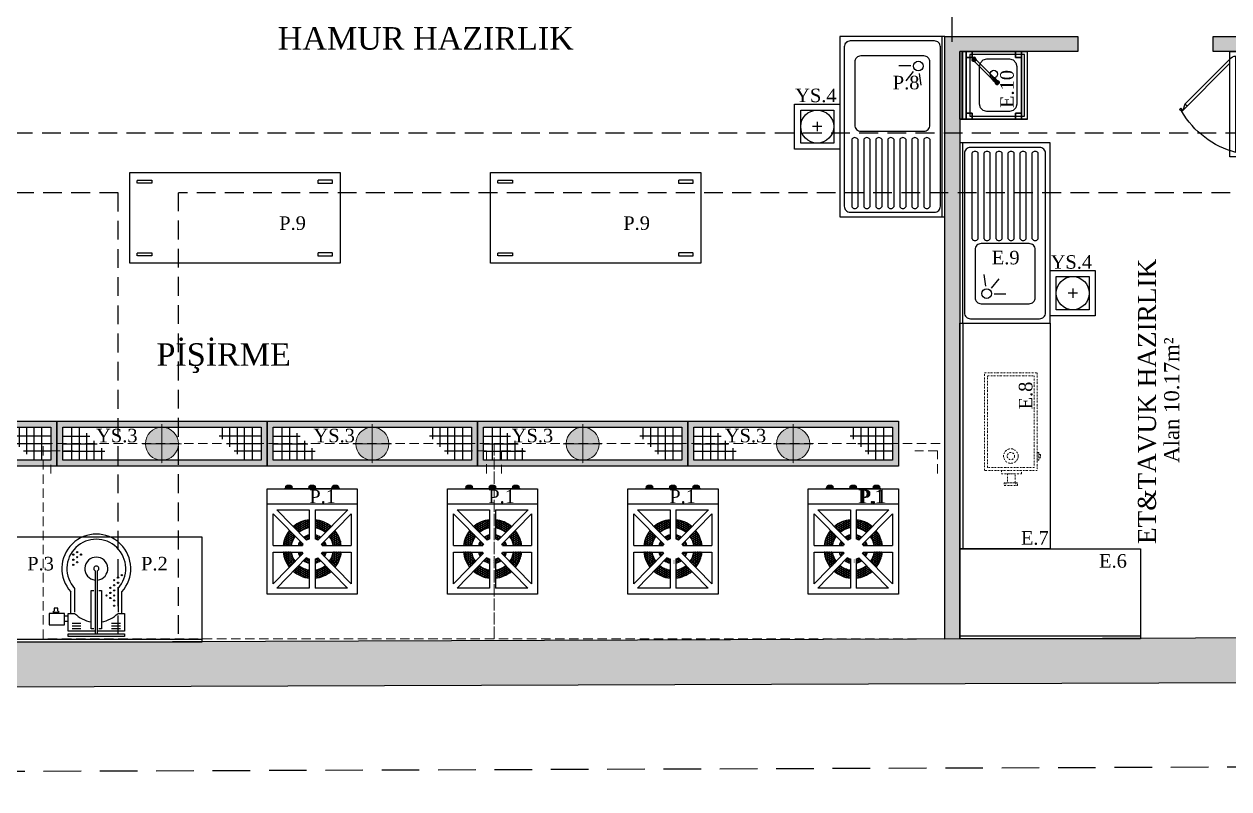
# Model space of a CAD drawing. Header units: millimetres. Extents: x -29311 to -3405, y 28913 to 42880.
# Drawn here: x -15481 to -14679, y 39221 to 39730 of the extents above; entities that cross this region are included whole.
import ezdxf
from ezdxf.enums import TextEntityAlignment as Align

# ---------------------------------------------------------------- set-up
doc = ezdxf.new("R2010")
doc.units = ezdxf.units.MM
for name, pattern in [('( Hidden )', [0.375, 0.25, -0.125]), ('DASHDOTX2', [2, 1, -0.5, 0, -0.5]), ('DASHED2', [0.375, 0.25, -0.125]), ('HIDDEN', [0.375, 0.25, -0.125])]:
    doc.linetypes.add(name, pattern=pattern)
for name, color, linetype in [('A-BA', 1, 'Continuous'), ('A-BA-HIDDEN', 136, 'HIDDEN'), ('A-MERDIVEN', 125, 'Continuous'), ('A-MK-SUZGEC', 126, 'Continuous'), ('A-YAZI', 136, 'Continuous'), ('Duvar-150 cm', 8, 'Continuous'), ('Duvar-200 cm', 7, 'Continuous'), ('Kıtc-002 Çizgi', 7, 'Continuous'), ('vaz_bina2', 161, 'Continuous')]:
    doc.layers.add(name, color=color, linetype=linetype)
for name, color, linetype, lineweight in [('DVL-C', 7, 'DASHDOTX2', 20), ('GRC-Ekipman', 4, 'Continuous', 25), ('tarama-betonarme', 252, 'Continuous', 13), ('TES_SU', 150, 'Continuous', 25), ('yerizg-a', 7, 'Continuous', 15), ('yerizg-b', 7, 'Continuous', 9)]:
    doc.layers.add(name, color=color, linetype=linetype, lineweight=lineweight)
doc.styles.add('YAZ-50', font='times.ttf', dxfattribs={"width": 0.9})
pattern_1 = [(0, (863.9996, -4927.1813), (0, 0.6599112), [0.381, -0.762]), (120, (863.9996, -4927.1813), (-0.5714998634, -0.3299556), [0.381, -0.762]), (60, (864.3806, -4927.1813), (-0.5714998634, 0.3299556), [0.381, -0.762])]
pattern_2 = [(0, (1426.2737, -5386.25986), (0, 0.6599112), [0.381, -0.762]), (120, (1426.2737, -5386.25986), (-0.5714998634, -0.3299556), [0.381, -0.762]), (60, (1426.6547, -5386.25986), (-0.5714998634, 0.3299556), [0.381, -0.762])]
pattern_3 = [(0, (1717.6897, -4372.8711), (0, 0.6599112), [0.381, -0.762]), (120, (1717.6897, -4372.8711), (-0.5714998634, -0.3299556), [0.381, -0.762]), (60, (1718.0707, -4372.8711), (-0.5714998634, 0.3299556), [0.381, -0.762])]

# ---------------------------------------------------------------- blocks, each defined once
blk = doc.blocks.new('ghggfhh')
at = {"color": 7}
blk.add_lwpolyline([(1188.71, 1333.35), (1193.71, 1333.35), (1193.71, 1333.87), (1188.71, 1333.87)], close=True, dxfattribs=at)
blk.add_lwpolyline([(1188.71, 1333), (1189.21, 1332.53), (1189.21, 1332.51, 0.414214), (1190.21, 1331.51), (1192.21, 1331.51, 0.414214), (1193.21, 1332.51), (1193.21, 1332.53), (1193.71, 1333)], format="xyb", dxfattribs=at)
for points in [[(1188.71, 1333), (1190.71, 1333)], [(1189.35, 1332.74), (1193.07, 1332.74)], [(1189.46, 1332.51), (1192.96, 1332.51)], [(1189.5, 1332.27), (1192.92, 1332.27)], [(1189.62, 1332.04), (1192.79, 1332.04)], [(1189.97, 1331.8), (1192.45, 1331.8)], [(1190.71, 1333.35), (1190.71, 1333)], [(1191.71, 1333.35), (1191.71, 1333)], [(1191.71, 1333), (1193.71, 1333)]]:
    blk.add_lwpolyline(points, dxfattribs=at)
blk = doc.blocks.new('OCAK-60X7X60')
h = blk.add_hatch()
h.set_pattern_fill('HEX', scale=0.12, style=0)
h.set_pattern_definition(pattern_1)
h.paths.add_polyline_path([(93930.84, 14924.61, -0.15121), (93941.46, 14929.1), (93941.46, 14923.68, 0.134245), (93934.61, 14920.75)])
h = blk.add_hatch()
h.set_pattern_fill('HEX', scale=0.12, style=0)
h.set_pattern_definition(pattern_3)
edge = h.paths.add_edge_path()
edge.add_line((93956.07, 14924.52), (93952.29, 14920.66))
edge.add_arc((93943.4, 14909.7), 14.11, 410.94088, 442.11002)
edge.add_line((93945.33, 14923.68), (93945.33, 14929.1))
edge.add_arc((93943.4, 14909.7), 19.5, 409.45939, 444.29774, ccw=False)
h = blk.add_hatch()
h.set_pattern_fill('HEX', scale=0.12, style=0)
h.set_pattern_definition(pattern_3)
edge = h.paths.add_edge_path()
edge.add_line((93929.45, 14911.86), (93924.02, 14911.86))
edge.add_arc((93943.4, 14909.7), 19.5, 501.04714, 533.6313, ccw=False)
edge.add_line((93928.23, 14921.96), (93932.04, 14918.08))
edge.add_arc((93943.4, 14909.7), 14.11, 503.58288, 531.18457)
edge = h.paths.add_edge_path()
edge.add_line((93924.04, 14907.37), (93929.48, 14907.37))
edge.add_arc((93943.4, 14909.7), 14.11, 189.50606, 216.95366)
edge.add_line((93932.12, 14901.21), (93928.3, 14897.35))
edge.add_arc((93943.4, 14909.7), 19.5, 186.86552, 219.26748, ccw=False)
h = blk.add_hatch()
h.set_pattern_fill('HEX', scale=0.12, style=0)
h.set_pattern_definition(pattern_2)
edge = h.paths.add_edge_path()
edge.add_line((93942.46, 14916.58), (93942.46, 14919.25))
edge.add_arc((93943.4, 14909.7), 9.6, 453.58332, 455.60422, ccw=False)
edge.add_line((93942.8, 14919.28), (93942.8, 14916.62))
edge.add_arc((93943.4, 14909.7), 6.95, 454.95355, 457.75393)
edge = h.paths.add_edge_path()
edge.add_line((93939.68, 14915.57), (93937.79, 14917.49))
edge.add_arc((93943.4, 14909.7), 9.6, 461.64358, 485.69926, ccw=False)
edge.add_line((93941.46, 14919.1), (93941.46, 14916.37))
edge.add_arc((93943.4, 14909.7), 6.95, 466.19054, 482.36172)
h = blk.add_hatch()
h.set_pattern_fill('HEX', scale=0.12, style=0)
h.set_pattern_definition(pattern_2)
edge = h.paths.add_edge_path()
edge.add_line((93949.11, 14917.41), (93947.23, 14915.49))
edge.add_arc((93943.4, 14909.7), 6.95, 416.51285, 433.80946)
edge.add_line((93945.33, 14916.37), (93945.33, 14919.1))
edge.add_arc((93943.4, 14909.7), 9.6, 413.47217, 438.35642, ccw=False)
h = blk.add_hatch()
h.set_pattern_fill('HEX', scale=0.12, style=0)
h.set_pattern_definition(pattern_3)
edge = h.paths.add_edge_path()
edge.add_line((93962.78, 14911.86), (93957.34, 14911.86))
edge.add_arc((93943.4, 14909.7), 14.11, 368.81543, 396.41712)
edge.add_line((93954.75, 14918.08), (93958.56, 14921.96))
edge.add_arc((93943.4, 14909.7), 19.5, 366.3687, 398.95286, ccw=False)
edge = h.paths.add_edge_path()
edge.add_line((93957.32, 14907.37), (93962.76, 14907.37))
edge.add_arc((93943.4, 14909.7), 19.5, 320.73252, 353.13448, ccw=False)
edge.add_line((93958.49, 14897.35), (93954.67, 14901.21))
edge.add_arc((93943.4, 14909.7), 14.11, 323.04634, 350.49394)
h = blk.add_hatch()
h.set_pattern_fill('HEX', scale=0.12, style=0)
h.set_pattern_definition(pattern_2)
edge = h.paths.add_edge_path()
edge.add_line((93936.79, 14911.86), (93934.04, 14911.86))
edge.add_arc((93943.4, 14909.7), 9.6, 507.9452, 526.9784, ccw=False)
edge.add_line((93935.26, 14914.79), (93937.19, 14912.82))
edge.add_arc((93943.4, 14909.7), 6.95, 513.25863, 521.86283)
edge = h.paths.add_edge_path()
edge.add_line((93934.08, 14907.37), (93936.85, 14907.37))
edge.add_arc((93943.4, 14909.7), 6.95, 199.60081, 208.15757)
edge.add_line((93937.27, 14906.42), (93935.34, 14904.47))
edge.add_arc((93943.4, 14909.7), 9.6, 194.0527, 212.98008, ccw=False)
h = blk.add_hatch()
h.set_pattern_fill('HEX', scale=0.12, style=0)
h.set_pattern_definition(pattern_2)
edge = h.paths.add_edge_path()
edge.add_line((93952.75, 14911.86), (93950, 14911.86))
edge.add_arc((93943.4, 14909.7), 6.95, 378.13717, 386.74137)
edge.add_line((93949.6, 14912.82), (93951.53, 14914.79))
edge.add_arc((93943.4, 14909.7), 9.6, 373.0216, 392.0548, ccw=False)
edge = h.paths.add_edge_path()
edge.add_line((93949.94, 14907.37), (93952.71, 14907.37))
edge.add_arc((93943.4, 14909.7), 9.6, 327.01992, 345.9473, ccw=False)
edge.add_line((93951.45, 14904.47), (93949.52, 14906.42))
edge.add_arc((93943.4, 14909.7), 6.95, 331.84243, 340.39919)
h = blk.add_hatch()
h.set_pattern_fill('HEX', scale=0.12, style=0)
h.set_pattern_definition(pattern_1)
h.paths.add_polyline_path([(93939.7, 14903.81, 0.069711), (93941.46, 14903.02), (93941.46, 14900.29, -0.105116), (93937.8, 14901.9)])
h = blk.add_hatch()
h.set_pattern_fill('HEX', scale=0.12, style=0)
h.set_pattern_definition(pattern_2)
edge = h.paths.add_edge_path()
edge.add_line((93945.33, 14900.29), (93945.33, 14903.02))
edge.add_arc((93943.4, 14909.7), 6.95, 286.19054, 302.14124)
edge.add_line((93947.09, 14903.81), (93948.99, 14901.9))
edge.add_arc((93943.4, 14909.7), 9.6, 281.64358, 305.64632, ccw=False)
h = blk.add_hatch()
h.set_pattern_fill('HEX', scale=0.12, style=0)
h.set_pattern_definition(pattern_3)
edge = h.paths.add_edge_path()
edge.add_line((93930.79, 14894.82), (93934.6, 14898.66))
edge.add_arc((93943.4, 14909.7), 14.11, 231.44232, 262.11002)
edge.add_line((93941.46, 14895.72), (93941.46, 14890.29))
edge.add_arc((93943.4, 14909.7), 19.5, 229.74031, 264.29774, ccw=False)
h = blk.add_hatch()
h.set_pattern_fill('HEX', scale=0.12, style=0)
h.set_pattern_definition(pattern_3)
edge = h.paths.add_edge_path()
edge.add_line((93952.19, 14898.66), (93956, 14894.82))
edge.add_arc((93943.4, 14909.7), 19.5, 275.70226, 310.25969, ccw=False)
edge.add_line((93945.33, 14890.29), (93945.33, 14895.72))
edge.add_arc((93943.4, 14909.7), 14.11, 277.88998, 308.55768)
at = {"color": 7}
for p, q in [((93913.4, 14869.7), (93913.4, 14939.7)), ((93913.4, 14939.7), (93973.4, 14939.7)), ((93913.4, 14879.7), (93913.4, 14939.7)), ((93913.4, 14939.7), (93973.4, 14939.7)), ((93920.01, 14935.7), (93941.46, 14935.7)), ((93920.01, 14935.7), (93939.68, 14915.57)), ((93941.46, 14916.37), (93941.46, 14935.7)), ((93945.33, 14935.7), (93967.02, 14935.7)), ((93945.33, 14916.37), (93945.33, 14935.7)), ((93947.23, 14915.49), (93967.02, 14935.7)), ((93973.4, 14939.7), (93973.4, 14869.7)), ((93973.4, 14939.7), (93973.4, 14879.7)), ((93917.4, 14911.86), (93917.4, 14933)), ((93917.4, 14933), (93937.19, 14912.82)), ((93949.6, 14912.82), (93969.4, 14933)), ((93969.4, 14933), (93969.4, 14911.86)), ((93917.4, 14886.34), (93917.4, 14907.37)), ((93917.4, 14886.34), (93937.27, 14906.42)), ((93919.79, 14883.7), (93939.7, 14903.81)), ((93941.46, 14883.7), (93941.46, 14903.02)), ((93945.33, 14883.7), (93945.33, 14903.02)), ((93947.09, 14903.81), (93967, 14883.7)), ((93949.52, 14906.42), (93969.4, 14886.34)), ((93969.4, 14907.37), (93969.4, 14886.34)), ((93973.4, 14879.7), (93913.4, 14879.7)), ((93973.4, 14879.7), (93913.4, 14879.7)), ((93941.46, 14883.7), (93919.79, 14883.7)), ((93967, 14883.7), (93945.33, 14883.7))]:
    blk.add_line(p, q, dxfattribs=at)
blk.add_line((93930.45, 14869.7), (93956.45, 14869.7))
for points in [[(93936.79, 14911.86), (93917.4, 14911.86)], [(93969.4, 14911.86), (93950, 14911.86)], [(93936.85, 14907.37), (93917.4, 14907.37)], [(93969.4, 14907.37), (93949.94, 14907.37)], [(93973.4, 14869.7), (93913.4, 14869.7)]]:
    blk.add_lwpolyline(points, dxfattribs=at)
for radius, start, end in [(19.5, 95.70226, 130.09653), (19.5, 49.45939, 84.29774), (19.5, 141.04714, 173.6313), (14.11, 143.58288, 171.18457), (14.11, 97.88998, 128.47381), (9.6, 101.64358, 125.69926), (14.11, 50.94088, 82.11002), (9.6, 53.47217, 78.35642), (14.11, 8.81543, 36.41712), (19.5, 6.3687, 38.95286), (9.6, 147.9452, 166.9784), (6.95, 153.25863, 161.86283), (6.95, 153.25863, 161.86283), (6.95, 106.19054, 122.36172), (6.95, 106.19054, 122.36172), (6.95, 56.51285, 74.2519), (6.95, 56.51285, 73.80946), (6.95, 18.13717, 26.74137), (9.6, 13.0216, 32.0548), (19.5, 186.86552, 219.26748), (14.11, 189.50606, 216.95366), (9.6, 194.0527, 212.98008), (6.95, 199.60081, 208.15757), (6.95, 199.60081, 208.15757), (9.6, 234.35368, 258.35642), (6.95, 237.85876, 253.80946), (6.95, 237.85876, 253.80946), (6.95, 284.70978, 302.14124), (6.95, 286.19054, 302.14124), (9.6, 281.64358, 305.64632), (6.95, 331.84243, 340.39919), (9.6, 327.01992, 345.9473), (14.11, 323.04634, 350.49394), (19.5, 320.73252, 353.13448), (19.5, 229.74031, 264.29774), (14.11, 231.44232, 262.11002), (14.11, 277.88998, 308.55768), (19.5, 275.70226, 310.25969)]:
    blk.add_arc((93943.4, 14909.7), radius, start, end, dxfattribs=at)
at = {"color": 7, "xscale": -1}
for p in [(95119.16, 13535.82), (95134.66, 13535.82), (95150.16, 13535.82)]:
    blk.add_blockref('ghggfhh', p, dxfattribs=at)
blk = doc.blocks.new('Frenox Depo Tipi Dolpa Tek Kapı')
for p, q in [((70, 81), (0, 81)), ((0, 81), (0, 0)), ((70, 0), (70, 81)), ((0, 0), (70, 0))]:
    blk.add_line(p, q)
at = {"color": 251}
for p, q in [((67, 78), (3, 78)), ((3, 78), (3, 4)), ((67, 4), (67, 78)), ((3, 4), (67, 4))]:
    blk.add_line(p, q, dxfattribs=at)
at = {"color": 251, "linetype": 'Continuous'}
for p, q in [((2.95, 4), (67.05, 4)), ((62.22, 0), (30.17, -32.06)), ((65.05, 0), (35.11, -29.94)), ((30.17, -32.06), (31.58, -33.47)), ((35.11, -29.94), (30.87, -31.35)), ((30.87, -31.35), (32.29, -32.76)), ((33.7, -28.52), (35.11, -29.94)), ((32.29, -32.76), (31.58, -33.47))]:
    blk.add_line(p, q, dxfattribs=at)
for centre, radius, start, end in [((59.94, 18.71), 58.86, 194.47769, 239.61296), ((61.96, 4.05), 5.1, 307.40324, 359.46666)]:
    blk.add_arc(centre, radius, start, end, dxfattribs=at)
blk = doc.blocks.new('TEK EVY. SOL DAML.120-70')
at = {"color": 251}
for p, q in [((68.31, -10), (113.46, -10)), ((68.31, -14), (113.46, -14)), ((19.52, -22.71), (19.52, -30.6)), ((23.43, -21.05), (29.53, -26.06)), ((24.66, -17.24), (32.47, -16.13)), ((68.31, -18), (113.46, -18)), ((68.31, -22), (113.46, -22)), ((68.31, -26), (113.46, -26)), ((68.31, -30), (113.46, -30)), ((68.31, -34), (113.46, -34)), ((68.31, -38), (113.46, -38)), ((68.31, -42), (113.46, -42)), ((68.31, -46), (113.46, -46)), ((68.31, -50), (113.46, -50)), ((68.31, -54), (113.46, -54)), ((68.31, -58), (113.46, -58)), ((68.31, -62), (113.46, -62))]:
    blk.add_line(p, q, dxfattribs=at)
for points in [[(0, -70), (120, -70), (120, 0), (0, 0)], [(0, -2), (120, -2), (120, 0), (0, 0)]]:
    blk.add_lwpolyline(points, close=True)
blk.add_lwpolyline([(7, -67), (113, -67, 0.414214), (117, -63), (117, -7, 0.414214), (113, -3), (7, -3, 0.414214), (3, -7), (3, -63, 0.414214)], format="xyb", close=True)
blk.add_lwpolyline([(17, -60), (59, -60, 0.414214), (63, -56), (63, -14, 0.414214), (59, -10), (17, -10, 0.414214), (13, -14), (13, -56, 0.414214)], format="xyb", close=True, dxfattribs=at)
blk.add_circle((19.71, -17.74), 3.19, dxfattribs=at)
for centre, start, end in [((69.81, -12), 126.8699, 233.1301), ((111.96, -12), 306.8699, 53.1301), ((69.81, -20), 126.8699, 233.1301), ((111.96, -20), 306.8699, 53.1301), ((69.81, -28), 126.8699, 233.1301), ((111.96, -28), 306.8699, 53.1301), ((69.81, -36), 126.8699, 233.1301), ((111.96, -36), 306.8699, 53.1301), ((69.81, -44), 126.8699, 233.1301), ((111.96, -44), 306.8699, 53.1301), ((69.81, -52), 126.8699, 233.1301), ((111.96, -52), 306.8699, 53.1301), ((69.81, -60), 126.8699, 233.1301), ((111.96, -60), 306.8699, 53.1301)]:
    blk.add_arc(centre, 2.5, start, end, dxfattribs=at)
blk = doc.blocks.new('el yıkama')
for p, q in [((45, 0), (0, 0)), ((0, 0), (0, -45)), ((0, -45, 81), (0, 0, 81)), ((45, -45), (45, 0)), ((45, -45, 81), (45, 0, 81)), ((0, -1.5, 85), (0, -45, 85)), ((0, -2), (45, -2)), ((2, -6.5, 83), (2, -43, 83)), ((43, -6.5, 83), (2, -6.5, 83)), ((2, -6.5), (2, -43)), ((43, -6.5), (2, -6.5)), ((43, -43, 83), (43, -6.5, 83)), ((43, -43), (43, -6.5)), ((45, -1.5, 85), (45, -45, 85)), ((0, -45), (45, -45)), ((0, -45, 85), (0, -45, 81)), ((0, -45, 81), (45, -45, 81)), ((2, -43, 83), (43, -43, 83)), ((2, -43), (43, -43)), ((45, -45, 85), (45, -45, 81))]:
    blk.add_line(p, q)
at = {"color": 251}
for p, q in [((5, -17.9, 60), (5.67, -15.4, 60)), ((5, -17.9), (5.67, -15.4)), ((5.67, -15.4, 60), (7.5, -13.57, 60)), ((5.67, -15.4), (7.5, -13.57)), ((7.5, -13.57, 60), (10, -12.9, 60)), ((7.5, -13.57), (10, -12.9)), ((10, -12.9, 60), (35, -12.9, 60)), ((10, -12.9), (35, -12.9)), ((39.56, -8.26), (23.39, -24.43)), ((24.66, -25.7), (40.83, -9.53)), ((35, -12.9, 60), (37.5, -13.57, 60)), ((35, -12.9), (37.5, -13.57)), ((37.5, -13.57, 60), (39.33, -15.4, 60)), ((37.5, -13.57), (39.33, -15.4)), ((39.33, -15.4, 60), (40, -17.9, 60)), ((39.33, -15.4), (40, -17.9)), ((40.31, -8.26), (39.56, -8.26)), ((40.83, -8.78), (40.31, -8.26)), ((40.83, -9.53), (40.83, -8.78)), ((5, -32.9, 60), (5, -17.9, 60)), ((5, -32.9), (5, -17.9)), ((40, -17.9, 60), (40, -32.9, 60)), ((40, -17.9), (40, -32.9)), ((23.39, -24.43), (23.39, -25.17)), ((23.39, -25.17), (23.92, -25.7)), ((23.92, -25.7), (24.66, -25.7)), ((5.67, -35.4, 60), (5, -32.9, 60)), ((5.67, -35.4), (5, -32.9)), ((7.5, -37.23, 60), (5.67, -35.4, 60)), ((7.5, -37.23), (5.67, -35.4)), ((10, -37.9, 60), (7.5, -37.23, 60)), ((10, -37.9), (7.5, -37.23)), ((35, -37.9, 60), (10, -37.9, 60)), ((35, -37.9), (10, -37.9)), ((37.5, -37.23, 60), (35, -37.9, 60)), ((37.5, -37.23), (35, -37.9)), ((39.33, -35.4, 60), (37.5, -37.23, 60)), ((39.33, -35.4), (37.5, -37.23)), ((40, -32.9, 60), (39.33, -35.4, 60)), ((40, -32.9), (39.33, -35.4))]:
    blk.add_line(p, q, dxfattribs=at)
at = {"color": 251, "extrusion": (-0.612372, -0.612372, 0.5)}
for p, q in [((38.58, -9.24, 92.87), (38.32, -9.5, 92.22)), ((38.32, -9.5, 92.22), (38.5, -10.06, 91.77)), ((38.5, -10.06, 91.77), (39.03, -10.59, 91.77)), ((39.14, -9.42, 93.33), (38.58, -9.24, 92.87)), ((39.03, -10.59, 91.77), (39.59, -10.77, 92.22)), ((39.67, -9.95, 93.33), (39.14, -9.42, 93.33)), ((39.59, -10.77, 92.22), (39.85, -10.51, 92.87)), ((39.85, -10.51, 92.87), (39.67, -9.95, 93.33))]:
    blk.add_line(p, q, dxfattribs=at)
at = {"color": 251}
blk.add_circle((30, -22.5), 2.5, dxfattribs=at)
for points in [[(0, -1.5, 90), (45, -1.5, 90), (45, 0, 90), (0, 0, 90)], [(45, 0, 90), (0, 0, 90), (0, 0, 81), (45, 0, 81)], [(0, -1.5, 85), (45, -1.5, 85), (45, -1.5, 90), (0, -1.5, 90)], [(0, -37, 45), (0, -37, 81), (0, -8, 81), (0, -8, 45)], [(41, -4, 81), (41, -4, 45), (4, -4, 45), (4, -4, 81)], [(45, -37, 45), (45, -8, 45), (45, -8, 81), (45, -37, 81)], [(4, -41, 63), (41, -41, 63), (41, -41, 81), (4, -41, 81)], [(4, -41, 45), (41, -41, 45), (41, -41, 62.9), (4, -41, 62.9)]]:
    blk.add_3dface(points)
for points in [[(0, -8, 81), (0, -8, 45), (0, -4, 45), (0, -4, 81)], [(0, -8, 45), (0, -8, 45), (0, -8, 45), (0, -4, 45)], [(0, -4, 81), (0, -4, 45), (4, -4, 45), (4, -4, 81)], [(0, -4, 45), (0, -8, 45), (4, -8, 45), (4, -4, 45)], [(4, -4, 81), (4, -4, 81), (0, -4, 81)], [(4, -4, 81), (4, -8, 81), (0, -8, 81), (0, -4, 81)], [(4, -8, 81), (4, -8, 45), (0, -8, 45), (0, -8, 81)], [(4, -8, 45), (4, -8, 45), (0, -8, 45)], [(4, -4, 81), (4, -4, 45), (4, -4, 81)], [(4, -4, 45), (4, -8, 45), (4, -8, 81), (4, -4, 81)], [(39.29, -7.99, 85), (38.53, -8.75, 85), (38.81, -8.99, 88.99), (39.57, -8.23, 88.99)], [(40.33, -8.02, 85.09), (39.29, -7.99, 85), (39.57, -8.23, 88.99), (40.27, -8.25, 88.99)], [(41, -8, 81), (41, -8, 45), (41, -4, 45), (41, -4, 81)], [(41, -8, 45), (41, -8, 45), (41, -8, 45), (41, -4, 45)], [(41, -4, 81), (41, -4, 45), (45, -4, 45), (45, -4, 81)], [(41, -4, 45), (41, -8, 45), (45, -8, 45), (45, -4, 45)], [(45, -4, 81), (45, -4, 81), (41, -4, 81)], [(45, -4, 81), (45, -8, 81), (41, -8, 81), (41, -4, 81)], [(45, -8, 81), (45, -8, 45), (41, -8, 45), (41, -8, 81)], [(45, -8, 45), (45, -8, 45), (41, -8, 45)], [(45, -4, 81), (45, -4, 45), (45, -4, 81)], [(45, -4, 45), (45, -8, 45), (45, -8, 81), (45, -4, 81)], [(38.84, -8.98, 91.48), (38.32, -9.5, 92.22), (38.58, -9.24, 92.87), (39.3, -8.52, 91.86)], [(38.89, -9.67, 91.22), (38.5, -10.06, 91.77), (38.32, -9.5, 92.22), (38.84, -8.98, 91.48)], [(39.42, -10.2, 91.22), (39.03, -10.59, 91.77), (38.5, -10.06, 91.77), (38.89, -9.67, 91.22)], [(38.53, -8.75, 85), (38.54, -9.82, 85), (38.91, -9.45, 88.99), (38.81, -8.99, 88.99)], [(38.54, -9.82, 85), (39.3, -10.58, 85), (39.67, -10.21, 88.99), (38.91, -9.45, 88.99)], [(39.3, -8.52, 91.86), (39.99, -8.57, 92.12), (39.14, -9.42, 93.33), (38.58, -9.24, 92.87)], [(39.03, -8.78, 90.47), (38.84, -8.98, 91.48), (39.3, -8.52, 91.86), (39.56, -8.26, 90.47)], [(39.03, -9.53, 90.47), (38.89, -9.67, 91.22), (38.84, -8.98, 91.48), (39.03, -8.78, 90.47)], [(39.56, -10.06, 90.47), (39.42, -10.2, 91.22), (38.89, -9.67, 91.22), (39.03, -9.53, 90.47)], [(39.55, -8.27, 85.34), (39.02, -8.8, 85.34), (39.03, -8.78, 90.47), (39.56, -8.26, 90.47)], [(39.02, -8.8, 85.34), (39.03, -9.54, 85.01), (39.03, -9.53, 90.47), (39.03, -8.78, 90.47)], [(39.03, -9.54, 85.01), (39.55, -10.06, 85.01), (39.56, -10.06, 90.47), (39.03, -9.53, 90.47)], [(39.42, -10.2, 91.22), (40.11, -10.25, 91.48), (39.59, -10.77, 92.22), (39.03, -10.59, 91.77)], [(39.99, -8.57, 92.12), (40.52, -9.1, 92.12), (39.67, -9.95, 93.33), (39.14, -9.42, 93.33)], [(39.56, -8.26, 90.47), (40.31, -8.26, 90.47), (39.99, -8.57, 92.12), (39.3, -8.52, 91.86)], [(39.3, -10.58, 85), (40.37, -10.59, 85), (40.09, -10.27, 89), (39.67, -10.21, 88.99)], [(39.56, -10.06, 90.47), (40.31, -10.06, 90.47), (40.11, -10.25, 91.48), (39.42, -10.2, 91.22)], [(40.27, -8.29, 85.07), (39.55, -8.27, 85.34), (39.56, -8.26, 90.47), (40.31, -8.26, 90.47)], [(39.55, -10.06, 85.01), (40.29, -10.07, 85.34), (40.31, -10.06, 90.47), (39.56, -10.06, 90.47)], [(40.11, -10.25, 91.48), (40.57, -9.79, 91.86), (39.85, -10.51, 92.87), (39.59, -10.77, 92.22)], [(40.52, -9.1, 92.12), (40.57, -9.79, 91.86), (39.85, -10.51, 92.87), (39.67, -9.95, 93.33)], [(40.31, -8.26, 90.47), (40.83, -8.78, 90.47), (40.52, -9.1, 92.12), (39.99, -8.57, 92.12)], [(40.37, -10.59, 85), (41.12, -9.83, 85), (40.85, -9.51, 89), (40.09, -10.27, 89)], [(40.31, -10.06, 90.47), (40.83, -9.53, 90.47), (40.57, -9.79, 91.86), (40.11, -10.25, 91.48)], [(41.09, -8.78, 85.09), (40.33, -8.02, 85.09), (40.27, -8.25, 88.99), (40.84, -8.82, 88.99)], [(40.8, -8.82, 85.07), (40.27, -8.29, 85.07), (40.31, -8.26, 90.47), (40.83, -8.78, 90.47)], [(40.29, -10.07, 85.34), (40.82, -9.54, 85.34), (40.83, -9.53, 90.47), (40.31, -10.06, 90.47)], [(40.83, -8.78, 90.47), (40.83, -9.53, 90.47), (40.57, -9.79, 91.86), (40.52, -9.1, 92.12)], [(40.82, -9.54, 85.34), (40.8, -8.82, 85.07), (40.83, -8.78, 90.47), (40.83, -9.53, 90.47)], [(41.12, -9.83, 85), (41.09, -8.78, 85.09), (40.84, -8.82, 88.99), (40.85, -9.51, 89)], [(23.81, -23.63, 94.84), (23.12, -24.31, 94.84), (23.12, -24.31, 95.98), (23.81, -23.63, 95.98)], [(23.92, -23.9, 96.55), (23.81, -23.63, 95.98), (23.12, -24.31, 95.98), (23.39, -24.43, 96.55)], [(23.81, -23.63, 94.84), (23.92, -23.9, 94.4), (23.39, -24.43, 94.4), (23.12, -24.31, 94.84)], [(23.92, -23.9, 100.47), (23.39, -24.43, 100.47), (23.65, -24.16, 101.86), (24.11, -23.71, 101.48)], [(23.92, -23.9, 96.55), (23.39, -24.43, 96.55), (23.39, -24.43, 100.47), (23.92, -23.9, 100.47)], [(24.11, -23.71, 101.48), (23.65, -24.16, 101.86), (24.37, -23.45, 102.87), (24.64, -23.18, 102.22)], [(23.7, -24.86, 102.12), (23.65, -24.16, 101.86), (24.37, -23.45, 102.87), (24.56, -24.01, 103.33)], [(24.23, -25.39, 102.12), (23.7, -24.86, 102.12), (24.56, -24.01, 103.33), (25.09, -24.53, 103.33)], [(24.78, -23.63, 94.84), (23.81, -23.63, 94.84), (23.81, -23.63, 95.98), (24.78, -23.63, 95.98)], [(24.66, -23.9, 96.55), (24.78, -23.63, 95.98), (23.81, -23.63, 95.98), (23.92, -23.9, 96.55)], [(24.78, -23.63, 94.84), (24.66, -23.9, 94.4), (23.92, -23.9, 94.4), (23.81, -23.63, 94.84)], [(24.66, -23.9, 100.47), (23.92, -23.9, 100.47), (24.11, -23.71, 101.48), (24.81, -23.76, 101.22)], [(24.66, -23.9, 96.55), (23.92, -23.9, 96.55), (23.92, -23.9, 100.47), (24.66, -23.9, 100.47)], [(24.81, -23.76, 101.22), (24.11, -23.71, 101.48), (24.64, -23.18, 102.22), (25.2, -23.37, 101.77)], [(24.64, -23.18, 102.22), (24.37, -23.45, 102.87), (25.35, -22.47, 103.24), (25.35, -22.47, 102.5)], [(24.56, -24.01, 103.33), (24.37, -23.45, 102.87), (25.35, -22.47, 103.24), (25.73, -22.84, 103.77)], [(25.09, -24.53, 103.33), (24.56, -24.01, 103.33), (25.73, -22.84, 103.77), (26.25, -23.37, 103.77)], [(25.2, -23.37, 101.77), (24.64, -23.18, 102.22), (25.35, -22.47, 102.5), (25.73, -22.84, 101.97)], [(25.19, -24.43, 96.55), (25.46, -24.31, 95.98), (24.78, -23.63, 95.98), (24.66, -23.9, 96.55)], [(25.46, -24.31, 94.84), (25.19, -24.43, 94.4), (24.66, -23.9, 94.4), (24.78, -23.63, 94.84)], [(24.66, -23.9, 100.47), (24.81, -23.76, 101.22), (25.33, -24.28, 101.22), (25.19, -24.43, 100.47)], [(25.19, -24.43, 96.55), (24.66, -23.9, 96.55), (24.66, -23.9, 100.47), (25.19, -24.43, 100.47)], [(25.46, -24.31, 94.84), (24.78, -23.63, 94.84), (24.78, -23.63, 95.98), (25.46, -24.31, 95.98)], [(24.81, -23.76, 101.22), (25.2, -23.37, 101.77), (25.72, -23.9, 101.77), (25.33, -24.28, 101.22)], [(25.65, -24.72, 102.87), (25.09, -24.53, 103.33), (26.25, -23.37, 103.77), (26.63, -23.74, 103.24)], [(25.2, -23.37, 101.77), (25.73, -22.84, 101.97), (26.25, -23.37, 101.97), (25.72, -23.9, 101.77)], [(25.33, -24.28, 101.22), (25.72, -23.9, 101.77), (25.91, -24.46, 102.22), (25.38, -24.98, 101.48)], [(25.73, -22.84, 103.77), (25.35, -22.47, 103.24), (26.33, -21.49, 102.87), (26.89, -21.67, 103.33)], [(25.35, -22.47, 102.5), (25.35, -22.47, 103.24), (26.33, -21.49, 102.87), (26.07, -21.75, 102.22)], [(25.73, -22.84, 101.97), (25.35, -22.47, 102.5), (26.07, -21.75, 102.22), (26.26, -22.31, 101.77)], [(25.91, -24.46, 102.22), (26.63, -23.74, 102.5), (26.63, -23.74, 103.24), (25.65, -24.72, 102.87)], [(25.72, -23.9, 101.77), (26.25, -23.37, 101.97), (26.63, -23.74, 102.5), (25.91, -24.46, 102.22)], [(26.25, -23.37, 103.77), (25.73, -22.84, 103.77), (26.89, -21.67, 103.33), (27.42, -22.2, 103.33)], [(25.73, -22.84, 101.97), (26.26, -22.31, 101.77), (26.78, -22.84, 101.77), (26.25, -23.37, 101.97)], [(26.63, -23.74, 103.24), (26.25, -23.37, 103.77), (27.42, -22.2, 103.33), (27.61, -22.76, 102.87)], [(26.25, -23.37, 101.97), (26.78, -22.84, 101.77), (27.34, -23.02, 102.22), (26.63, -23.74, 102.5)], [(26.63, -23.74, 102.5), (27.34, -23.02, 102.22), (27.61, -22.76, 102.87), (26.63, -23.74, 103.24)], [(23.12, -24.31, 94.84), (23.12, -25.28, 94.84), (23.12, -25.28, 95.98), (23.12, -24.31, 95.98)], [(23.39, -24.43, 96.55), (23.12, -24.31, 95.98), (23.12, -25.28, 95.98), (23.39, -25.17, 96.55)], [(23.12, -24.31, 94.84), (23.39, -24.43, 94.4), (23.39, -25.17, 94.4), (23.12, -25.28, 94.84)], [(23.39, -25.17, 96.55), (23.12, -25.28, 95.98), (23.81, -25.97, 95.98), (23.92, -25.7, 96.55)], [(23.12, -25.28, 94.84), (23.39, -25.17, 94.4), (23.92, -25.7, 94.4), (23.81, -25.97, 94.84)], [(23.12, -25.28, 94.84), (23.81, -25.97, 94.84), (23.81, -25.97, 95.98), (23.12, -25.28, 95.98)], [(23.39, -25.17, 100.47), (23.39, -24.43, 100.47), (23.65, -24.16, 101.86), (23.7, -24.86, 102.12)], [(23.39, -24.43, 96.55), (23.39, -25.17, 96.55), (23.39, -25.17, 100.47), (23.39, -24.43, 100.47)], [(23.92, -25.7, 100.47), (23.39, -25.17, 100.47), (23.7, -24.86, 102.12), (24.23, -25.39, 102.12)], [(23.39, -25.17, 96.55), (23.92, -25.7, 96.55), (23.92, -25.7, 100.47), (23.39, -25.17, 100.47)], [(23.92, -25.7, 96.55), (23.81, -25.97, 95.98), (24.78, -25.97, 95.98), (24.66, -25.7, 96.55)], [(23.81, -25.97, 94.84), (23.92, -25.7, 94.4), (24.66, -25.7, 94.4), (24.78, -25.97, 94.84)], [(23.81, -25.97, 94.84), (24.78, -25.97, 94.84), (24.78, -25.97, 95.98), (23.81, -25.97, 95.98)], [(24.66, -25.7, 100.47), (23.92, -25.7, 100.47), (24.23, -25.39, 102.12), (24.93, -25.44, 101.86)], [(23.92, -25.7, 96.55), (24.66, -25.7, 96.55), (24.66, -25.7, 100.47), (23.92, -25.7, 100.47)], [(24.93, -25.44, 101.86), (24.23, -25.39, 102.12), (25.09, -24.53, 103.33), (25.65, -24.72, 102.87)], [(25.19, -25.17, 100.47), (25.38, -24.98, 101.48), (24.93, -25.44, 101.86), (24.66, -25.7, 100.47)], [(24.66, -25.7, 96.55), (25.19, -25.17, 96.55), (25.19, -25.17, 100.47), (24.66, -25.7, 100.47)], [(24.66, -25.7, 96.55), (24.78, -25.97, 95.98), (25.46, -25.28, 95.98), (25.19, -25.17, 96.55)], [(24.78, -25.97, 94.84), (24.66, -25.7, 94.4), (25.19, -25.17, 94.4), (25.46, -25.28, 94.84)], [(24.78, -25.97, 94.84), (25.46, -25.28, 94.84), (25.46, -25.28, 95.98), (24.78, -25.97, 95.98)], [(25.38, -24.98, 101.48), (25.91, -24.46, 102.22), (25.65, -24.72, 102.87), (24.93, -25.44, 101.86)], [(25.19, -24.43, 100.47), (25.33, -24.28, 101.22), (25.38, -24.98, 101.48), (25.19, -25.17, 100.47)], [(25.19, -25.17, 96.55), (25.46, -25.28, 95.98), (25.46, -24.31, 95.98), (25.19, -24.43, 96.55)], [(25.46, -25.28, 94.84), (25.19, -25.17, 94.4), (25.19, -24.43, 94.4), (25.46, -24.31, 94.84)], [(25.19, -25.17, 96.55), (25.19, -24.43, 96.55), (25.19, -24.43, 100.47), (25.19, -25.17, 100.47)], [(25.46, -25.28, 94.84), (25.46, -24.31, 94.84), (25.46, -24.31, 95.98), (25.46, -25.28, 95.98)], [(0, -41, 81), (0, -41, 45), (0, -37, 45), (0, -37, 81)], [(0, -41, 45), (0, -41, 45), (0, -41, 45), (0, -37, 45)], [(0, -37, 81), (0, -37, 45), (4, -37, 45), (4, -37, 81)], [(0, -37, 45), (0, -41, 45), (4, -41, 45), (4, -37, 45)], [(4, -37, 81), (4, -37, 81), (0, -37, 81)], [(4, -37, 81), (4, -41, 81), (0, -41, 81), (0, -37, 81)], [(4, -37, 81), (4, -37, 45), (4, -37, 81)], [(4, -37, 45), (4, -41, 45), (4, -41, 81), (4, -37, 81)], [(41, -41, 81), (41, -41, 45), (41, -37, 45), (41, -37, 81)], [(41, -41, 45), (41, -41, 45), (41, -41, 45), (41, -37, 45)], [(41, -37, 81), (41, -37, 45), (45, -37, 45), (45, -37, 81)], [(41, -37, 45), (41, -41, 45), (45, -41, 45), (45, -37, 45)], [(45, -37, 81), (45, -37, 81), (41, -37, 81)], [(45, -37, 81), (45, -41, 81), (41, -41, 81), (41, -37, 81)], [(45, -37, 81), (45, -37, 45), (45, -37, 81)], [(45, -37, 45), (45, -41, 45), (45, -41, 81), (45, -37, 81)], [(4, -41, 81), (4, -41, 45), (0, -41, 45), (0, -41, 81)], [(4, -41, 45), (4, -41, 45), (0, -41, 45)], [(45, -41, 81), (45, -41, 45), (41, -41, 45), (41, -41, 81)], [(45, -41, 45), (45, -41, 45), (41, -41, 45)]]:
    blk.add_3dface(points, dxfattribs=at)
blk = doc.blocks.new('tek evy.sağ daml.120-60')
at = {"color": 251}
for p, q in [((56.08, -8), (113.3, -8)), ((56.08, -12), (113.3, -12)), ((56.08, -16), (113.3, -16)), ((19.52, -22.71), (19.52, -30.6)), ((23.43, -21.05), (29.53, -26.06)), ((24.66, -17.24), (32.47, -16.13)), ((56.08, -20), (113.3, -20)), ((56.08, -24), (113.3, -24)), ((56.08, -28), (113.3, -28)), ((56.08, -32), (113.3, -32)), ((56.08, -36), (113.3, -36)), ((56.08, -40), (113.3, -40)), ((56.08, -44), (113.3, -44)), ((56.08, -48), (113.3, -48)), ((56.08, -52), (113.3, -52))]:
    blk.add_line(p, q, dxfattribs=at)
for points in [[(0, -2), (120, -2), (120, 0), (0, 0)], [(0, -60), (120, -60), (120, 0), (0, 0)]]:
    blk.add_lwpolyline(points, close=True)
blk.add_lwpolyline([(7, -57), (113, -57, 0.414214), (117, -53), (117, -7, 0.414214), (113, -3), (7, -3, 0.414214), (3, -7), (3, -53, 0.414214)], format="xyb", close=True)
blk.add_lwpolyline([(17, -50), (49, -50, 0.414214), (53, -46), (53, -14, 0.414214), (49, -10), (17, -10, 0.414214), (13, -14), (13, -46, 0.414214)], format="xyb", close=True, dxfattribs=at)
blk.add_circle((19.71, -17.74), 3.19, dxfattribs=at)
for centre, start, end in [((57.58, -10), 126.8699, 233.1301), ((111.8, -10), 306.8699, 53.1301), ((57.58, -18), 126.8699, 233.1301), ((111.8, -18), 306.8699, 53.1301), ((57.58, -26), 126.8699, 233.1301), ((111.8, -26), 306.8699, 53.1301), ((57.58, -34), 126.8699, 233.1301), ((111.8, -34), 306.8699, 53.1301), ((57.58, -42), 126.8699, 233.1301), ((111.8, -42), 306.8699, 53.1301), ((57.58, -50), 126.8699, 233.1301), ((111.8, -50), 306.8699, 53.1301)]:
    blk.add_arc(centre, 2.5, start, end, dxfattribs=at)
blk = doc.blocks.new('CTezg.150-60')
for p, q in [((-150, 0), (0, 0)), ((-150, -60), (-150, 0)), ((0, 0), (0, -60)), ((0, -2), (-150, -2)), ((0, -60), (-150, -60))]:
    blk.add_line(p, q)
blk = doc.blocks.new('et kıyma no 32')
for points in [[(0, 35), (65, 35), (65, 0), (0, 0)], [(2, 33), (63, 33), (63, 2), (2, 2)], [(52.97, 36.1), (58.08, 36.1), (58.08, 35), (52.97, 35)], [(54.48, 37.31), (56.58, 37.31), (56.58, 36.1), (54.48, 36.1)], [(73.22, 20.31), (67.25, 20.31), (67.25, 15.17), (73.22, 15.17)], [(75, 21.92), (73.22, 21.92), (73.22, 13.08), (75, 13.08)]]:
    blk.add_lwpolyline(points, close=True)
for points in [[(67.25, 24.57), (65, 24.57)], [(65, 11.23), (67.25, 11.23), (67.25, 24.57)], [(73.22, 20.79), (75, 20.79)], [(73.22, 14.21), (75, 14.21)]]:
    blk.add_lwpolyline(points)
for radius in [4.84, 2.42]:
    blk.add_circle((55.44, 17.5), radius)
blk = doc.blocks.new('Y-SIFON')
at = {"layer": 'yerizg-a', "color": 0, "linetype": 'Continuous'}
blk.add_circle((0, 0), 11, dxfattribs=at)
at = {"layer": 'yerizg-b', "color": 0, "linetype": 'DASHED2'}
for points in [[(0, 13), (0, -13)], [(-13, 0), (13, 0)]]:
    blk.add_lwpolyline(points, dxfattribs=at)
blk = doc.blocks.new('YS-140')
at = {"layer": 'TES_SU'}
h = blk.add_hatch(color=256, dxfattribs=at)
h.dxf.hatch_style = 1
h.paths.add_polyline_path([(93060.76, 14334.18), (93060.76, 14304.18), (93200.76, 14304.18), (93200.76, 14334.18)])
h.paths.add_polyline_path([(93064.76, 14330.18), (93196.76, 14330.18), (93196.76, 14308.18), (93064.76, 14308.18)], flags=16)
h.paths.add_polyline_path([(93080.76, 14324.18), (93080.76, 14319.18), (93085.76, 14319.18), (93085.76, 14314.18), (93070.76, 14314.18), (93070.76, 14324.18)], flags=0)
h.paths.add_polyline_path([(93119.76, 14319.18, -1), (93141.76, 14319.18, -1)], flags=16)
h.paths.add_polyline_path([(93190.76, 14324.18), (93190.76, 14314.18), (93180.76, 14314.18), (93180.76, 14319.18), (93175.76, 14319.18), (93175.76, 14324.18)], flags=0)
for p, q in [((93070.76, 14308.18), (93070.76, 14330.18)), ((93075.76, 14330.18), (93075.76, 14308.18)), ((93080.76, 14308.18), (93080.76, 14326.18)), ((93170.76, 14330.18), (93170.76, 14322.18)), ((93175.76, 14330.18), (93175.76, 14317.18)), ((93180.76, 14330.18), (93180.76, 14312.18)), ((93185.76, 14308.18), (93185.76, 14330.18)), ((93190.76, 14330.18), (93190.76, 14308.18)), ((93064.76, 14324.18), (93082.76, 14324.18)), ((93064.76, 14319.18), (93087.76, 14319.18)), ((93085.76, 14308.18), (93085.76, 14321.18)), ((93196.76, 14324.18), (93168.76, 14324.18)), ((93196.76, 14319.18), (93173.76, 14319.18)), ((93064.76, 14314.18), (93092.76, 14314.18)), ((93090.76, 14308.18), (93090.76, 14316.18)), ((93196.76, 14314.18), (93178.76, 14314.18))]:
    blk.add_line(p, q, dxfattribs=at)
at = {"layer": 'TES_SU', "color": 0}
blk.add_lwpolyline([(93060.76, 14334.18), (93200.76, 14334.18), (93200.76, 14304.18), (93060.76, 14304.18)], close=True, dxfattribs=at)
at = {"layer": 'TES_SU'}
blk.add_lwpolyline([(93064.76, 14330.18), (93196.76, 14330.18), (93196.76, 14308.18), (93064.76, 14308.18)], close=True, dxfattribs=at)
blk.add_blockref('Y-SIFON', (93130.76, 14319.18), dxfattribs=at)
blk = doc.blocks.new('süzgeç')
at = {"layer": 'A-MK-SUZGEC'}
for points in [[(85730.95, 14926.1), (85760.95, 14926.1), (85760.95, 14896.1), (85730.95, 14896.1)], [(85734.95, 14922.1), (85756.95, 14922.1), (85756.95, 14900.1), (85734.95, 14900.1)]]:
    blk.add_lwpolyline(points, close=True, dxfattribs=at)
for points in [[(85749.06, 14911.1), (85742.84, 14911.1)], [(85745.95, 14914.21), (85745.95, 14907.99)]]:
    blk.add_lwpolyline(points, dxfattribs=at)
blk.add_circle((85745.95, 14911.1), 11, dxfattribs=at)
blk = doc.blocks.new('dav-300')
at = {"layer": 'DVL-C', "color": 0, "linetype": 'HIDDEN', "ltscale": 25}
for p, q in [((93575.02, 14238.19), (93590.02, 14238.19)), ((93865.02, 14238.19), (93850.02, 14238.19))]:
    blk.add_line(p, q, dxfattribs=at)
blk.add_lwpolyline([(93870.02, 14113.19), (93570.02, 14113.19), (93570.02, 14243.19), (93870.02, 14243.19)], close=True, dxfattribs=at)
for points in [[(93590.02, 14238.19), (93575.02, 14238.19), (93575.02, 14223.19)], [(93865.02, 14223.19), (93865.02, 14238.19), (93850.02, 14238.19)]]:
    blk.add_lwpolyline(points, dxfattribs=at)
blk = doc.blocks.new('CTezg.150-70')
for p, q in [((-150, 0), (0, 0)), ((-150, -70), (-150, 0)), ((0, 0), (0, -70)), ((0, -2), (-150, -2)), ((0, -70), (-150, -70))]:
    blk.add_line(p, q)
blk = doc.blocks.new('DÖNER')
blk.add_lwpolyline([(-114.7, 381.8), (325.3, 381.8), (325.3, 361.8), (-114.7, 361.8)], close=True)
for points in [[(65.3, 268.6, 0.155357), (-64.7, 201.8), (-114.7, 201.8), (-114.7, 341.8), (95.3, 341.8)], [(115.3, 341.8), (325.3, 341.8), (325.3, 201.8), (275.3, 201.8, 0.155357), (145.3, 268.6)]]:
    blk.add_lwpolyline(points, format="xyb")
at = {"color": 251}
for points in [[(-84.7, 321.8), (-14.7, 321.8)], [(-84.7, 301.8), (-14.7, 301.8)], [(85.3, 21.8), (65.3, 21.8), (65.3, 321.8), (85.3, 321.8)], [(95.3, 361.8), (95.3, -130.9)], [(115.3, -130.9), (115.3, 361.8)], [(125.3, 321.8), (145.3, 321.8), (145.3, 21.8), (125.3, 21.8)], [(225.3, 321.8), (295.3, 321.8)], [(225.3, 301.8), (295.3, 301.8)], [(-84.7, 281.8), (-14.7, 281.8)], [(225.3, 281.8), (295.3, 281.8)], [(355.3, 261.8), (325.3, 261.8)], [(355.3, 221.8), (325.3, 221.8)], [(445.3, 191.8), (395.3, 191.8), (405.3, 181.8), (405.3, 161.8), (435.3, 161.8), (435.3, 181.8), (445.3, 191.8)]]:
    blk.add_lwpolyline(points, dxfattribs=at)
blk.add_lwpolyline([(355.3, 201.8), (475.3, 201.8), (475.3, 291.8), (355.3, 291.8)], close=True, dxfattribs=at)
for points in [[(-94.7, 201.8), (-94.7, 31.8)], [(-64.7, 7), (-64.7, 191.8)], [(275.3, 7), (275.3, 191.8)], [(305.3, 201.8), (305.3, 31.8)]]:
    blk.add_lwpolyline(points)
for centre in [(-34.7, 141.8), (-34.7, 101.8), (-34.7, 61.8), (-34.7, 21.8), (-4.7, 81.8), (-4.7, 41.8), (-4.7, 1.8), (25.3, 61.8), (-94.7, -98.2), (-64.7, -38.2), (-64.7, -78.2), (-34.7, -18.2), (-34.7, -58.2), (285.3, -178.2), (225.3, -258.2), (255.3, -198.2), (255.3, -238.2), (255.3, -278.2), (285.3, -218.2), (285.3, -258.2)]:
    blk.add_circle(centre, 5, dxfattribs=at)
for radius, start, end in [(270, 137.79455, 42.20545), (230.2, 137.59809, 42.40191)]:
    blk.add_arc((105.3, -148.2), radius, start, end)
for radius, start, end in [(90, 96.37937, 83.62063), (20, 120, 60)]:
    blk.add_arc((105.3, -148.2), radius, start, end, dxfattribs=at)
blk = doc.blocks.new('HarekeliT.140-60')
blk.add_lwpolyline([(-139.95, 0), (0, 0), (0, -60.39), (-139.95, -60.39)], close=True)
at = {"color": 253, "linetype": 'HIDDEN'}
for points in [[(-134.95, -5), (-125.23, -5), (-125.23, -7.01), (-134.95, -7.01)], [(-5, -5), (-14.72, -5), (-14.72, -7.01), (-5, -7.01)], [(-134.95, -53.38), (-125.23, -53.38), (-125.23, -55.39), (-134.95, -55.39)], [(-5, -53.38), (-14.72, -53.38), (-14.72, -55.39), (-5, -55.39)]]:
    blk.add_lwpolyline(points, close=True, dxfattribs=at)
blk = doc.blocks.new('CTezg.120-60')
for p, q in [((-120, -60), (-120, 0)), ((-120, 0), (0, 0)), ((0, 0), (0, -60)), ((0, -2), (-120, -2)), ((0, -60), (-120, -60))]:
    blk.add_line(p, q)
blk = doc.blocks.new('2. bodrum kat kirişileri')
at = {"layer": 'A-BA-HIDDEN', "ltscale": 50}
for points in [[(1886.63, -22735.07), (3352.13, -22735.07)], [(2199.86, -22775.07), (1886.63, -22775.07)], [(2199.86, -23068.69), (2199.86, -22775.07)], [(3352.13, -22775.07), (2239.86, -22775.07)], [(2239.86, -23068.55), (2239.86, -22775.07)]]:
    blk.add_lwpolyline(points, dxfattribs=at)

msp = doc.modelspace()

# ---------------------------------------------------------------- hatches: boundary and pattern name
at = {"layer": 'Duvar-150 cm'}
h = msp.add_hatch(color=256, dxfattribs=at)
h.dxf.hatch_style = 1
h.paths.add_polyline_path([(-14857.97, 39380.89), (-14857.97, 39711.7), (-14779.57, 39711.7), (-14779.57, 39721.7), (-14867.97, 39721.7), (-14867.97, 39711.7), (-14867.97, 39320.97), (-14857.97, 39321)])
h.paths.add_polyline_path([(-14502.38, 39721.62), (-14689.57, 39721.62), (-14689.57, 39711.62), (-14597.38, 39711.62), (-14597.38, 39321.65), (-14587.38, 39321.68), (-14587.38, 39711.62), (-14542.38, 39711.62), (-14502.38, 39711.62)])
h.paths.add_polyline_path([(-14585.1, 39461.84), (-14585.1, 39484.42), (-14598.57, 39484.42), (-14598.57, 39461.84)], flags=25)
at = {"layer": 'tarama-betonarme'}
h = msp.add_hatch(dxfattribs=at)
h.set_pattern_fill('ANSI35', color=256, scale=25, style=0)
h.set_pattern_definition([(45, (-65876.5644, 54657.0166), (-4.4194174, 4.4194174), []), (45, (-65872.145, 54657.0166), (-4.4194174, 4.4194174), [7.8125, -1.5625, 0, -1.5625])])
h.paths.add_polyline_path([(-18785.37, 39307.05), (-19021.29, 41114.45), (-14216.73, 41300.68), (-13835.02, 39324.64)], flags=16)
h.paths.add_polyline_path([(-18811.7, 39276.95), (-19055.29, 41143.15), (-14192.15, 41331.65), (-13798.7, 39294.77)])

# ---------------------------------------------------------------- linework, layer by layer
at = {"layer": 'A-BA'}
msp.add_line((-13798.7, 39294.77), (-18811.7, 39276.95), dxfattribs=at)
msp.add_lwpolyline([(-19021.29, 41114.45), (-18785.37, 39307.05), (-13835.02, 39324.64)], dxfattribs=at)
at = {"layer": 'A-YAZI'}
msp.add_lwpolyline([(-14863.13, 39718.21), (-14863.13, 39747.11), (-14815.66, 39747.11)], dxfattribs=at)
at = {"layer": 'Duvar-150 cm'}
for points in [[(-14867.97, 39721.7), (-14779.57, 39721.7), (-14779.57, 39711.7), (-14857.97, 39711.7), (-14857.97, 39320.89), (-14867.97, 39320.79), (-14867.97, 39711.7), (-14867.97, 39711.7), (-14867.97, 39721.7)], [(-14689.57, 39721.62), (-14502.38, 39721.62), (-14502.38, 39711.62), (-14587.38, 39711.62), (-14587.38, 39321.68), (-14597.38, 39321.65), (-14597.38, 39711.62), (-14689.57, 39711.62), (-14689.57, 39721.62)]]:
    msp.add_lwpolyline(points, dxfattribs=at)
at = {"layer": 'vaz_bina2', "linetype": '( Hidden )', "ltscale": 100}
msp.add_lwpolyline([(-19048.76, 41087.28), (-18805.18, 39221.08), (-13792.17, 39238.89), (-12774.38, 39242.51), (-13043.32, 40634.75), (-13285.11, 41117.08), (-13613.35, 41407.74), (-13970.55, 41596.35), (-14341.7, 41706.43), (-14710.49, 41755.81), (-19113.74, 41585.13)], close=True, dxfattribs=at)

# ---------------------------------------------------------------- block references
at = {"rotation": 180}
for p in [(78654.43, 54290.41), (78774.43, 54290.41), (78894.43, 54290.41), (79014.43, 54290.41)]:
    msp.add_blockref('OCAK-60X7X60', p, dxfattribs=at)
at = {"layer": 'A-MERDIVEN'}
msp.add_blockref('2. bodrum kat kirişileri', (-17617.87, 62392.7), dxfattribs=at)
at = {"layer": 'A-MK-SUZGEC'}
for p in [(-100698.92, 24750.6), (-100528.92, 24639.8)]:
    msp.add_blockref('süzgeç', p, dxfattribs=at)
at = {"layer": 'Duvar-200 cm'}
for name, p in [('YS-140', (-108659.73, 25131.53)), ('YS-140', (-108519.73, 25131.53)), ('YS-140', (-108379.73, 25131.53)), ('YS-140', (-108239.73, 25131.53)), ('YS-140', (-108099.73, 25131.53)), ('dav-300', (-109037.98, 25207.78)), ('dav-300', (-108737.98, 25207.78))]:
    msp.add_blockref(name, p, dxfattribs=at)
at = {"layer": 'DVL-C', "color": 0, "linetype": 'HIDDEN', "ltscale": 25, "rotation": 270}
msp.add_blockref('et kıyma no 32', (-14841.61, 39497.95), dxfattribs=at)
at = {"layer": 'GRC-Ekipman'}
for p in [(-15270.43, 39631.14), (-15030.43, 39631.14)]:
    msp.add_blockref('HarekeliT.140-60', p, dxfattribs=at)
at = {"layer": 'GRC-Ekipman', "xscale": 0.0850000000003092, "yscale": 0.0850000000003092, "zscale": 0.0850000000003092, "rotation": 180}
msp.add_blockref('DÖNER', (-15423.65, 39355.02), dxfattribs=at)
at = {"layer": 'Kıtc-002 Çizgi', "lineweight": -2}
for name, p, rotation in [('TEK EVY. SOL DAML.120-70', (-14867.97, 39721.7), 270), ('el yıkama', (-14857.97, 39666.7), 89.99999999999999), ('tek evy.sağ daml.120-60', (-14857.97, 39530.89), 89.99999999999999), ('CTezg.150-60', (-14857.97, 39530.89), 89.99999999999999), ('CTezg.150-70', (-15512.38, 39318.68), 180), ('CTezg.120-60', (-14857.97, 39320.89), 180)]:
    msp.add_blockref(name, p, dxfattribs=dict(at, rotation=rotation))
at = {"layer": 'Kıtc-002 Çizgi', "lineweight": -2, "xscale": -1, "rotation": 270}
msp.add_blockref('Frenox Depo Tipi Dolpa Tek Kapı', (-14678.38, 39641.62), dxfattribs=at)

# ---------------------------------------------------------------- texts
at = {"layer": 'A-YAZI', "style": 'YAZ-50'}
for s, p in [('HAMUR HAZIRLIK', (-15213.41, 39712.9)), ('PİŞİRME', (-15347.87, 39502.57))]:
    msp.add_text(s, height=15, dxfattribs=at).set_placement(p, align=Align.CENTER)
at = {"layer": 'A-YAZI', "color": 7, "style": 'YAZ-50'}
for s, p in [('P.8', (-14893.81, 39686.52)), ('YS.4', (-14953.85, 39677.97)), ('P.9', (-15302.05, 39593.01)), ('P.9', (-15073.12, 39593.01)), ('E.9', (-14827.57, 39570.07)), ('YS.4', (-14783.85, 39567.16)), ('YS.3', (-15418.97, 39451.68)), ('YS.3', (-15274.34, 39451.68)), ('YS.3', (-15142.44, 39451.68)), ('YS.3', (-15000.68, 39451.68)), ('P.1', (-15282.01, 39411.19)), ('P.1', (-15162.95, 39411.19)), ('P.1', (-15042.51, 39411.19)), ('P.1', (-14916.93, 39411.19)), ('P.1', (-14915.65, 39411.19)), ('E.7', (-14808.18, 39383.58)), ('P.3', (-15469.68, 39366.46)), ('P.2', (-15393.96, 39366.46)), ('E.6', (-14756.19, 39368.28))]:
    msp.add_text(s, height=9, dxfattribs=at).set_placement(p, align=Align.CENTER)
for s, p in [('E.10', (-14822.21, 39686.73)), ('E.8', (-14809.8, 39482.77))]:
    msp.add_text(s, height=9, rotation=90, dxfattribs=at).set_placement(p, align=Align.CENTER)
at = {"layer": 'A-YAZI', "style": 'YAZ-50'}
for s, height, p in [('ET&TAVUK HAZIRLIK', 12, (-14727.55, 39478.89)), ('Alan 10.17m²', 10, (-14712.14, 39479.78))]:
    msp.add_text(s, height=height, rotation=90, dxfattribs=at).set_placement(p, align=Align.CENTER)

doc.saveas('drawing.dxf')
